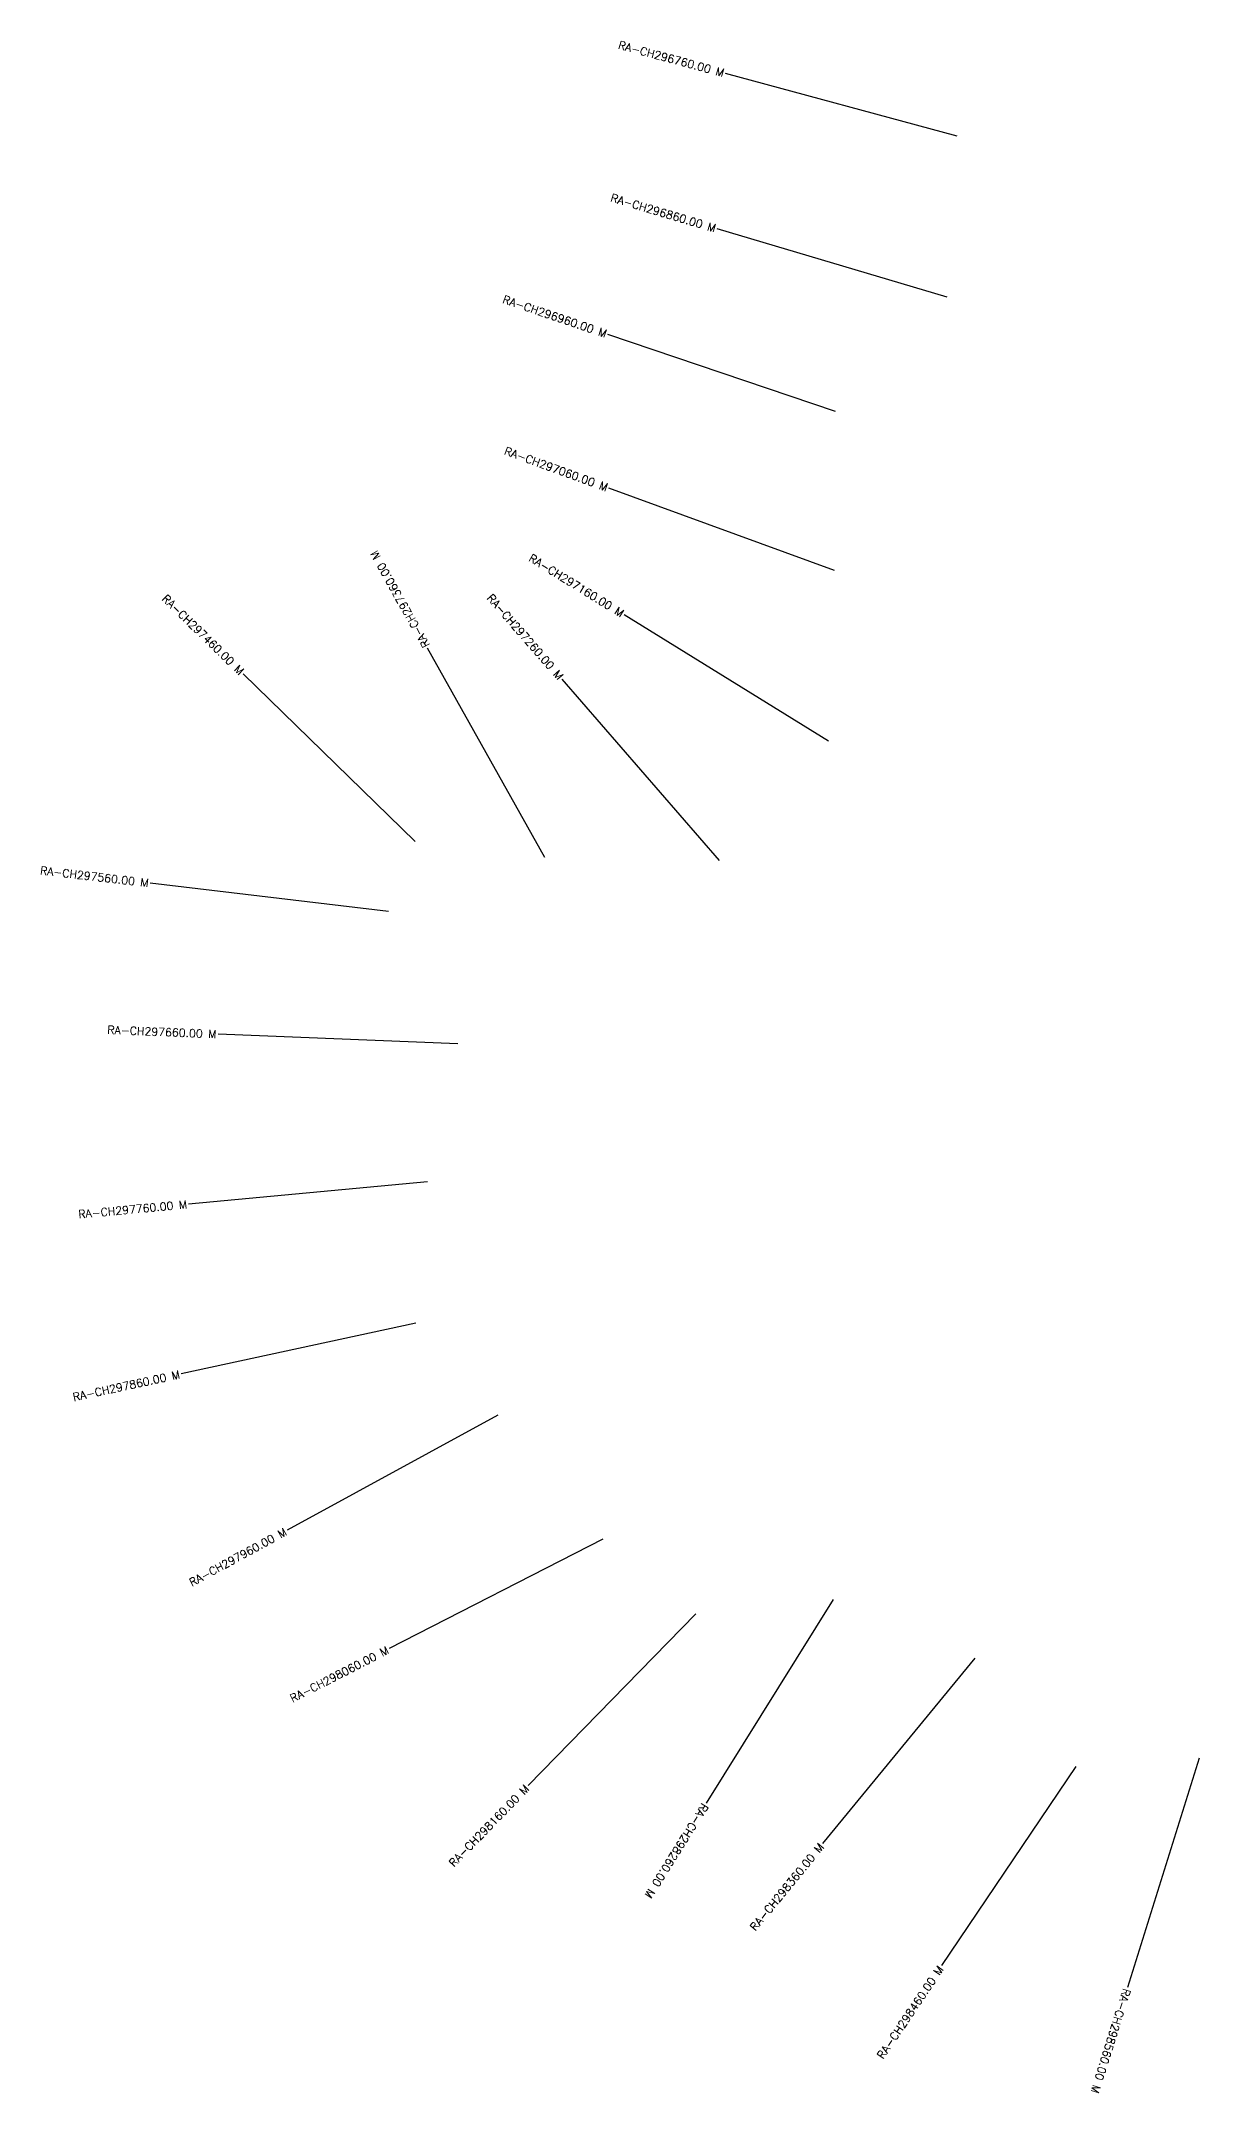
# Model space of a CAD drawing. Header units: metres. Extents: x 281119 to 291525, y 2015291 to 2018686.
# Drawn here: x 281119 to 281842, y 2015327 to 2016609 of the extents above; entities that cross this region are included whole.
import ezdxf
from ezdxf.enums import TextEntityAlignment as Align

# ---------------------------------------------------------------- set-up
doc = ezdxf.new("R2010")
doc.units = ezdxf.units.M
doc.layers.add('CS', color=134, linetype='Continuous')
doc.layers.add('CSMark', color=6, linetype='Continuous')
doc.styles.get("Standard").update_dxf_attribs({"font": 'simplex.shx'})

msp = doc.modelspace()

# ---------------------------------------------------------------- linework, layer by layer
at = {"layer": 'CS'}
for p, q in [((281691.3, 2016549.6), (281546.5, 2016588.8)), ((281685.1, 2016448.9), (281541.4, 2016491.6)), ((281615.2, 2016377.5), (281473.1, 2016425.6)), ((281614.6, 2016278.2), (281473.7, 2016329.6)), ((281610.8, 2016171.6), (281483.2, 2016250.4)), ((281433.7, 2016098.8), (281360.4, 2016229.7)), ((281352.7, 2016108.8), (281245.3, 2016213.6)), ((281542.9, 2016097.1), (281444.5, 2016210.3)), ((281336.1, 2016065.2), (281187.1, 2016082.8)), ((281379.4, 2015982.5), (281229.6, 2015988.5)), ((281360.5, 2015896.2), (281211.2, 2015882.3)), ((281353.2, 2015808), (281206.6, 2015776.2)), ((281404.4, 2015750.5), (281272.8, 2015678.5)), ((281470, 2015673), (281336.5, 2015604.6)), ((281613.8, 2015635.3), (281534.5, 2015508)), ((281528, 2015626.4), (281423.3, 2015519)), ((281702.3, 2015598.7), (281607.2, 2015482.7)), ((281765.3, 2015530.9), (281681.5, 2015406.5)), ((281842.3, 2015536.1), (281797.6, 2015392.9))]:
    msp.add_line(p, q, dxfattribs=at)

# ---------------------------------------------------------------- texts
at = {"layer": 'CSMark'}
for s, rotation, p in [('RA-CH296760.00 M', 344.8755, (281545.6, 2016589)), ('RA-CH296860.00 M', 343.4393, (281540.4, 2016491.9)), ('RA-CH296960.00 M', 341.2715, (281472.2, 2016426)), ('RA-CH297060.00 M', 339.9665, (281472.8, 2016329.9)), ('RA-CH297160.00 M', 328.2983, (281482.4, 2016250.9)), ('RA-CH297460.00 M', 315.6893, (281244.6, 2016214.3)), ('RA-CH297260.00 M', 311.0207, (281443.8, 2016211)), ('RA-CH297560.00 M', 353.2815, (281186.2, 2016082.9)), ('RA-CH297660.00 M', 357.7076, (281228.6, 2015988.5)), ('RA-CH297760.00 M', 5.3078, (281210.2, 2015882.2)), ('RA-CH297860.00 M', 12.2485, (281205.6, 2015776)), ('RA-CH297960.00 M', 28.6712, (281271.9, 2015678.1)), ('RA-CH298060.00 M', 27.1644, (281335.7, 2015604.1)), ('RA-CH298160.00 M', 45.7375, (281422.6, 2015518.3)), ('RA-CH298360.00 M', 50.627, (281606.5, 2015482)), ('RA-CH298460.00 M', 56.0383, (281681, 2015405.6))]:
    msp.add_text(s, height=5, rotation=rotation, dxfattribs=at).set_placement(p, align=Align.MIDDLE_RIGHT)
for s, rotation, p in [('RA-CH297360.00 M', 119.2529, (281359.9, 2016230.5)), ('RA-CH298260.00 M', 238.0967, (281534, 2015507.1)), ('RA-CH298560.00 M', 252.6762, (281797.3, 2015391.9))]:
    msp.add_text(s, height=5, rotation=rotation, dxfattribs=at).set_placement(p, align=Align.MIDDLE_LEFT)

doc.saveas('drawing.dxf')
